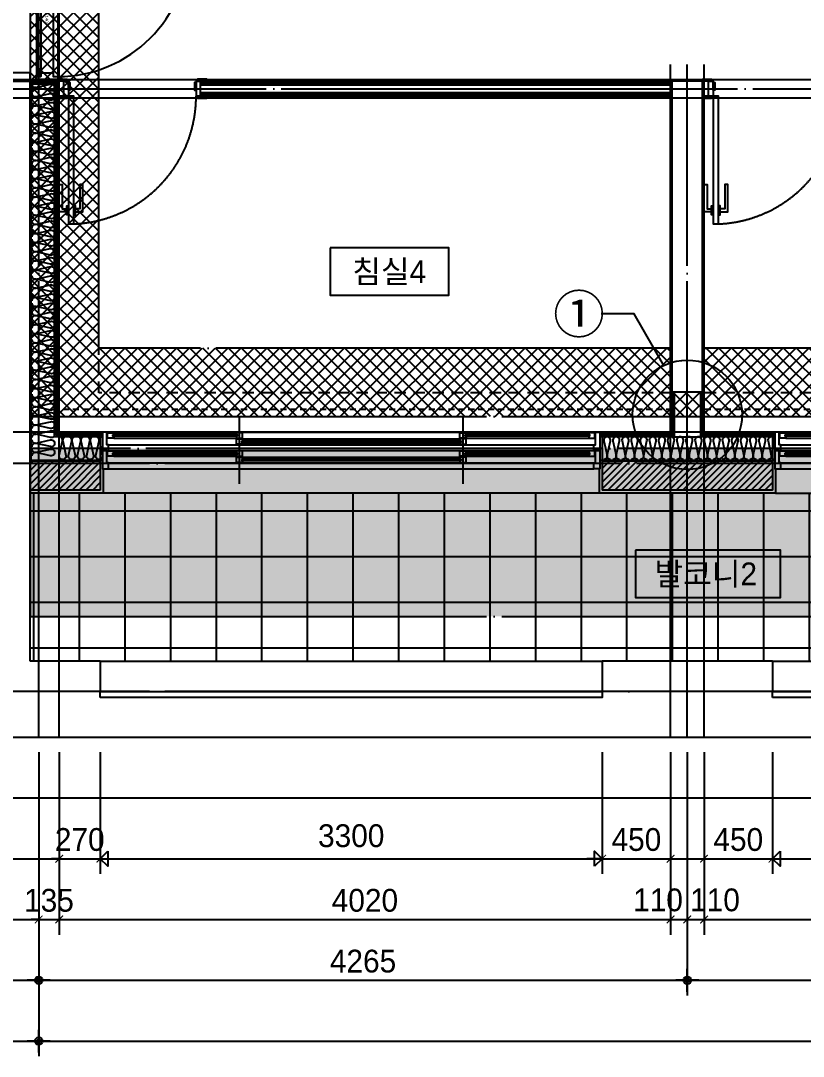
# Model space of a CAD drawing. Header units: millimetres. Extents: x -24416 to 92204, y -190080 to 23760.
# Drawn here: x 8987 to 14133, y -121041 to -114228 of the extents above; entities that cross this region are included whole.
import ezdxf
from ezdxf.enums import TextEntityAlignment as Align

# ---------------------------------------------------------------- set-up
doc = ezdxf.new("R2010")
doc.units = ezdxf.units.MM
doc.header["$LTSCALE"] = 50
for name, pattern in [('AUDIT_D_220706163347-0', [0]), ('CEN', [62, 60, -1, 0, -1]), ('H', [1.3, 0.8, -0.5]), ('HID', [2.5, 1.5, -1]), ('평면도(기준)$0$CENTER2', [16.25, 15, -0.5, 0.25, -0.5])]:
    doc.linetypes.add(name, pattern=pattern)
doc.layers.get('defpoints').update_dxf_attribs({"color": 139})
for name, color, linetype in [('A_HAT', 8, 'Continuous'), ('AA-XXXX-DIMS', 7, 'Continuous'), ('AA-단열-바닥-욕실', 30, 'Continuous'), ('ARDM', 7, 'Continuous'), ('CEN_CON', 1, 'CEN'), ('CEN_WALL', 12, 'CEN'), ('CONC', 2, 'Continuous'), ('dan1', 7, 'HID'), ('DIM', 7, 'AUDIT_D_220706163347-0'), ('DOOR', 4, 'Continuous'), ('ELE3_CON', 7, 'Continuous'), ('ELE4', 4, 'Continuous'), ('ETC', 6, 'Continuous'), ('FIN', 6, 'Continuous'), ('HAT', 9, 'Continuous'), ('INS', 252, 'Continuous'), ('SINA-F-FRAME', 4, 'Continuous'), ('TEXT', 3, 'Continuous'), ('WAL', 3, 'Continuous'), ('WAL_DRY', 7, 'Continuous'), ('WIN', 4, 'Continuous'), ('X - 단위세대$0$ETC', 6, 'Continuous'), ('바닥타일', 8, 'Continuous'), ('실명', 3, 'AUDIT_D_220706163347-0'), ('실명박스', 7, 'AUDIT_D_220706163347-0'), ('커튼박스', 6, 'Continuous'), ('평면도(기준)$0$1.EC-F-DOOR', 4, 'Continuous'), ('평면도(기준)$0$1.EC-F-DOOR-F', 4, 'Continuous')]:
    doc.layers.add(name, color=color, linetype=linetype)
for name, color, linetype, plot in [('AA-CEN', 1, 'CEN', False), ('Defpoint', 135, 'Continuous', False), ('MC', 135, 'Continuous', False), ('X - 단위세대$0$0_임시', 134, 'Continuous', False)]:
    doc.layers.add(name, color=color, linetype=linetype, plot=plot)
doc.styles.add('HAUD01', font='Dotum.ttf')
doc.styles.add('HAUD02', font='Dotum.ttf', dxfattribs={"width": 0.8})
doc.styles.add('돋움', font='Dotum.ttf')
doc.styles.add('맑은고딕', font='malgun.ttf', dxfattribs={"width": 0.9})
doc.dimstyles.new('DIM-50', dxfattribs={"dimscale": 50, "dimtxt": 3, "dimasz": 1, "dimexe": 2, "dimexo": 2, "dimgap": 1, "dimtad": 1, "dimdec": 0, "dimzin": 0, "dimdsep": 46, "dimtxsty": '맑은고딕', "dimblk1": 'DIMDOT', "dimblk2": 'DIMDOT', "dimsah": 1, "dimcen": 0.09, "dimdle": 2, "dimclrd": 7, "dimclre": 7, "dimclrt": 3, "dimadec": 0, "dimazin": 0, "dimtfac": 1, "dimtdec": 0, "dimtix": 1, "dimtmove": 2, "dimatfit": 3, "dimldrblk": 'DIMDOT', "dimfxl": 1, "dimtolj": 1, "dimtzin": 0, "dimarcsym": 0})
doc.dimstyles.new('MCDIM-50', dxfattribs={"dimscale": 50, "dimtxt": 3, "dimasz": 1, "dimexe": 2, "dimexo": 2, "dimgap": 1, "dimtad": 1, "dimdec": 0, "dimzin": 0, "dimdsep": 46, "dimtxsty": '맑은고딕', "dimblk1": 'ARCHTICK', "dimblk2": 'ARCHTICK', "dimsah": 1, "dimcen": 0.09, "dimdle": 2, "dimclrd": 7, "dimclre": 7, "dimclrt": 3, "dimadec": 0, "dimazin": 0, "dimtfac": 1, "dimtdec": 0, "dimtix": 1, "dimtmove": 2, "dimatfit": 3, "dimldrblk": 'ARCHTICK', "dimfxl": 1, "dimtolj": 1, "dimtzin": 0, "dimarcsym": 0})
doc.dimstyles.new('외부100-win', dxfattribs={"dimscale": 50, "dimtxt": 3, "dimasz": 1, "dimexe": 2, "dimexo": 2.5, "dimgap": 1.5, "dimtad": 1, "dimdec": 0, "dimzin": 0, "dimdsep": 46, "dimtxsty": '맑은고딕', "dimblk": 'DO2-2', "dimblk1": 'DO2-2', "dimblk2": 'DIMDOT', "dimcen": 0.09, "dimdle": 2, "dimclrd": 7, "dimclre": 7, "dimclrt": 3, "dimadec": 0, "dimazin": 0, "dimtfac": 1, "dimtdec": 0, "dimtix": 1, "dimtmove": 2, "dimatfit": 3, "dimldrblk": 'DO2-2', "dimfxl": 1, "dimtolj": 1, "dimtzin": 0, "dimarcsym": 0})

# ---------------------------------------------------------------- blocks, each defined once
blk = doc.blocks.new('WD-900(200)')
at = {"layer": 'DOOR'}
for p, q in [((20, 200), (880, 200)), ((20, 170), (880, 170))]:
    blk.add_line(p, q, dxfattribs=at)
blk.add_lwpolyline([(20, 200), (20, 1060), (50, 1060), (50, 200), (20, 200)], dxfattribs=at)
for points in [[(45, 170), (20, 170), (20, 200), (0, 200), (0, 0), (45, 0)], [(855, 170), (880, 170), (880, 200), (900, 200), (900, 0), (855, 0)]]:
    blk.add_lwpolyline(points, close=True, dxfattribs=at)
blk.add_arc((20, 200), 860, 0, 90, dxfattribs=at)
at = {"layer": 'X - 단위세대$0$0_임시'}
for p, q in [((-10, 0), (-10, 200)), ((910, 0), (910, 200))]:
    blk.add_line(p, q, dxfattribs=at)
at = {"layer": 'X - 단위세대$0$0_임시', "style": 'HAUD02'}
blk.add_text('900(200)', height=20, dxfattribs=at).set_placement((397.3, 135), align=Align.MIDDLE)
blk = doc.blocks.new('WIN_이중창_1800')
at = {"layer": 'Defpoint'}
for p, q in [((-15, 240), (-15, 0)), ((1785, 240), (1785, 0))]:
    blk.add_line(p, q, dxfattribs=at)
at = {"layer": 'WIN'}
blk.add_line((885, -100), (885, 340), dxfattribs=at)
at = {"layer": 'WIN', "color": 8}
for p, q in [((1742, 240), (28, 240)), ((1697, 237), (905, 237)), ((1730, 158), (40, 158)), ((865, 196), (73, 196)), ((865, 161), (73, 161)), ((1697, 202), (905, 202)), ((1730, 120), (40, 120)), ((865, 76), (73, 76)), ((1697, 117), (905, 117)), ((1697, 82), (905, 82)), ((1730, 38), (40, 38)), ((1730, 0), (40, 0)), ((865, 41), (73, 41))]:
    blk.add_line(p, q, dxfattribs=at)
at = {"layer": 'WIN'}
for points in [[(40, 158), (28, 158), (28, 240), (0, 240), (0, 120), (40, 120), (40, 158)], [(905, 216.5), (905, 202), (865, 202), (865, 237), (905, 237), (905, 222.5)], [(1704, 222.5), (1704, 216.5), (898, 216.5), (898, 222.5), (1704, 222.5)], [(1697, 216.5), (1697, 202), (1737, 202), (1737, 237), (1697, 237), (1697, 222.5)], [(1730, 158), (1742, 158), (1742, 240), (1770, 240), (1770, 120), (1730, 120), (1730, 158)], [(73, 175.5), (73, 161), (33, 161), (33, 196), (73, 196), (73, 181.5)], [(872, 181.5), (872, 175.5), (66, 175.5), (66, 181.5), (872, 181.5)], [(865, 175.5), (865, 161), (905, 161), (905, 196), (865, 196), (865, 181.5)], [(40, 38), (28, 38), (28, 120), (0, 120), (0, 0), (40, 0), (40, 38)], [(73, 55.5), (73, 41), (33, 41), (33, 76), (73, 76), (73, 61.5)], [(905, 96.5), (905, 82), (865, 82), (865, 117), (905, 117), (905, 102.5)], [(865, 55.5), (865, 41), (905, 41), (905, 76), (865, 76), (865, 61.5)], [(1704, 102.5), (1704, 96.5), (898, 96.5), (898, 102.5), (1704, 102.5)], [(1697, 96.5), (1697, 82), (1737, 82), (1737, 117), (1697, 117), (1697, 102.5)], [(1730, 38), (1742, 38), (1742, 120), (1770, 120), (1770, 0), (1730, 0), (1730, 38)], [(872, 61.5), (872, 55.5), (66, 55.5), (66, 61.5), (872, 61.5)]]:
    blk.add_lwpolyline(points, dxfattribs=at)
blk = doc.blocks.new('WIN_이중창_3300-2')
at = {"layer": 'Defpoint'}
for p, q in [((-15, 240), (-15, 0)), ((3285, 240), (3285, 0))]:
    blk.add_line(p, q, dxfattribs=at)
at = {"layer": 'WIN'}
for p, q in [((900, -100), (900, 340)), ((2370, -100), (2370, 340))]:
    blk.add_line(p, q, dxfattribs=at)
at = {"layer": 'WIN', "color": 8}
for p, q in [((3242, 240), (28, 240)), ((880, 237), (73, 237)), ((3197, 237), (2390, 237)), ((3230, 158), (40, 158)), ((880, 202), (73, 202)), ((2350, 196), (920, 196)), ((2350, 161), (920, 161)), ((3197, 202), (2390, 202)), ((3230, 120), (40, 120)), ((880, 117), (73, 117)), ((880, 82), (73, 82)), ((2350, 76), (920, 76)), ((3197, 117), (2390, 117)), ((3197, 82), (2390, 82)), ((3230, 38), (40, 38)), ((3230, 0), (40, 0)), ((2350, 41), (920, 41))]:
    blk.add_line(p, q, dxfattribs=at)
at = {"layer": 'WIN'}
for points in [[(40, 158), (28, 158), (28, 240), (0, 240), (0, 120), (40, 120), (40, 158)], [(73, 216.5), (73, 202), (33, 202), (33, 237), (73, 237), (73, 222.5)], [(887, 222.5), (887, 216.5), (66, 216.5), (66, 222.5), (887, 222.5)], [(880, 216.5), (880, 202), (920, 202), (920, 237), (880, 237), (880, 222.5)], [(2390, 216.5), (2390, 202), (2350, 202), (2350, 237), (2390, 237), (2390, 222.5)], [(3204, 222.5), (3204, 216.5), (2383, 216.5), (2383, 222.5), (3204, 222.5)], [(3197, 216.5), (3197, 202), (3237, 202), (3237, 237), (3197, 237), (3197, 222.5)], [(3230, 158), (3242, 158), (3242, 240), (3270, 240), (3270, 120), (3230, 120), (3230, 158)], [(920, 175.5), (920, 161), (880, 161), (880, 196), (920, 196), (920, 181.5)], [(2357, 181.5), (2357, 175.5), (913, 175.5), (913, 181.5), (2357, 181.5)], [(2350, 175.5), (2350, 161), (2390, 161), (2390, 196), (2350, 196), (2350, 181.5)], [(40, 38), (28, 38), (28, 120), (0, 120), (0, 0), (40, 0), (40, 38)], [(73, 96.5), (73, 82), (33, 82), (33, 117), (73, 117), (73, 102.5)], [(887, 102.5), (887, 96.5), (66, 96.5), (66, 102.5), (887, 102.5)], [(880, 96.5), (880, 82), (920, 82), (920, 117), (880, 117), (880, 102.5)], [(920, 55.5), (920, 41), (880, 41), (880, 76), (920, 76), (920, 61.5)], [(2390, 96.5), (2390, 82), (2350, 82), (2350, 117), (2390, 117), (2390, 102.5)], [(2350, 55.5), (2350, 41), (2390, 41), (2390, 76), (2350, 76), (2350, 61.5)], [(3204, 102.5), (3204, 96.5), (2383, 96.5), (2383, 102.5), (3204, 102.5)], [(3197, 96.5), (3197, 82), (3237, 82), (3237, 117), (3197, 117), (3197, 102.5)], [(3230, 38), (3242, 38), (3242, 120), (3270, 120), (3270, 0), (3230, 0), (3230, 38)], [(2357, 61.5), (2357, 55.5), (913, 55.5), (913, 61.5), (2357, 61.5)]]:
    blk.add_lwpolyline(points, dxfattribs=at)
blk = doc.blocks.new('insul1')
blk.add_lwpolyline([(0, 0, 0.480617), (0.146, 0.183), (0.004, 0.817, -1.249969), (0.296, 0.817), (0.154, 0.183, 0.480617), (0.3, 0, 0.480617)], format="xyb")
blk = doc.blocks.new('A$C3C3C21E6')
at = {"layer": '평면도(기준)$0$1.EC-F-DOOR'}
blk.add_lwpolyline([(70, -210), (70, -1049.6), (106, -1049.6), (106, -210), (70, -210)], dxfattribs=at)
at = {"layer": '평면도(기준)$0$1.EC-F-DOOR', "color": 8}
for points in [[(60, -969.6), (10, -969.6), (10, -789.6), (30, -789.6), (30, -949.6), (60, -949.6)], [(116.1, -969.6), (166.1, -969.6), (166.1, -789.6), (146.1, -789.6), (146.1, -949.6), (116.1, -949.6)]]:
    blk.add_lwpolyline(points, dxfattribs=at)
for points in [[(70, -929.6), (70, -989.6), (60, -989.6), (60, -929.6)], [(106, -929.6), (106, -989.6), (116, -989.6), (116, -929.6)]]:
    blk.add_lwpolyline(points, close=True, dxfattribs=at)
at = {"layer": '평면도(기준)$0$1.EC-F-DOOR', "color": 1, "linetype": '평면도(기준)$0$CENTER2', "ltscale": 6}
blk.add_arc((69.4, -209.7), 840.6, 272.49818, 359.98243, dxfattribs=at)
at = {"layer": '평면도(기준)$0$1.EC-F-DOOR-F'}
for points in [[(60, -110), (40, -110), (0, -110), (0, -98), (60, -98)], [(40, -110), (70, -110), (70, -210), (40, -210)], [(70, -120), (80, -120), (80, -170), (70, -170)], [(910, -120), (900, -120), (900, -170), (910, -170)], [(940, -110), (910, -110), (910, -210), (940, -210)], [(920, -110), (940, -110), (980, -110), (980, -98), (920, -98)], [(0, -222), (60, -222), (60, -210), (0, -210)], [(920, -222), (980, -222), (980, -210), (920, -210)]]:
    blk.add_lwpolyline(points, close=True, dxfattribs=at)
blk = doc.blocks.new('PD-900(140)')
at = {"layer": 'DOOR'}
for p, q in [((20, 140), (880, 140)), ((20, 110), (880, 110)), ((20, 30), (880, 30)), ((20, 0), (880, 0))]:
    blk.add_line(p, q, dxfattribs=at)
blk.add_lwpolyline([(20, 140), (20, 1000), (50, 1000), (50, 140), (20, 140)], dxfattribs=at)
for points in [[(45, 110), (20, 110), (20, 140), (0, 140), (0, 0), (20, 0), (20, 30), (45, 30)], [(855, 110), (880, 110), (880, 140), (900, 140), (900, 0), (880, 0), (880, 30), (855, 30)]]:
    blk.add_lwpolyline(points, close=True, dxfattribs=at)
blk.add_arc((20, 140), 860, 0, 90, dxfattribs=at)
at = {"layer": 'X - 단위세대$0$0_임시'}
for p, q in [((-10, 0), (-10, 140)), ((910, 0), (910, 140))]:
    blk.add_line(p, q, dxfattribs=at)
at = {"layer": 'X - 단위세대$0$0_임시', "style": 'HAUD02'}
blk.add_text('900(140)', height=20, dxfattribs=at).set_placement((479.3, 65.4), align=Align.MIDDLE)
blk = doc.blocks.new('U-121A(기본)', base_point=(-97042.6, -98978.4))
at = {"layer": 'A_HAT'}
h = blk.add_hatch(dxfattribs=at)
h.set_pattern_fill('ANSI31', color=256, scale=10, style=0)
h.set_pattern_definition([(45, (-336446.308, -137553.743), (-22.4506403, 22.4506403), [])])
h.paths.add_polyline_path([(-121157.6, -97463.4), (-121157.6, -97653.4), (-120697.6, -97653.4), (-120697.6, -97463.4)])
h = blk.add_hatch(dxfattribs=at)
h.set_pattern_fill('ANSI31', color=256, scale=10, style=0)
h.set_pattern_definition([(45, (-332026.308, -137553.743), (-22.4506403, 22.4506403), [])])
h.paths.add_polyline_path([(-116837.6, -97463.4), (-116277.6, -97463.4), (-116277.6, -97653.4), (-116837.6, -97653.4)])
h.paths.add_polyline_path([(-117397.6, -97463.4), (-116837.6, -97463.4), (-116837.6, -97653.4), (-117397.6, -97653.4)])
at = {"layer": '바닥타일'}
h = blk.add_hatch(dxfattribs=at)
h.set_pattern_fill('_USER', color=256, scale=300, double=1, pattern_type=0)
h.set_pattern_definition([(0, (-332026.3, -137553.74), (0, 300), []), (90, (-332026.3, -137553.74), (-300, 2e-14), [])])
h.paths.add_polyline_path([(-121157.6, -98778.4), (-121157.6, -97673.4), (-111197.6, -97673.4), (-111197.6, -98778.4)])
at = {"layer": 'CEN_CON'}
for p, q in [((-121102.6, -99278.4), (-121102.6, -88643.4)), ((-116837.6, -99278.4), (-116837.6, -94853.4)), ((-111072.6, -98978.4), (-121257.6, -98978.4))]:
    blk.add_line(p, q, dxfattribs=at)
at = {"layer": 'CEN_WALL'}
for p, q in [((-125707.6, -95013.4), (-111072.6, -95013.4)), ((-111072.6, -97478.4), (-125707.6, -97478.4))]:
    blk.add_line(p, q, dxfattribs=at)
at = {"layer": 'CONC'}
for p, q in [((-121357.6, -94963.4), (-121157.6, -94963.4)), ((-121157.6, -98778.4), (-121157.6, -94963.4)), ((-116937.6, -97013.4), (-116937.6, -94963.4)), ((-116737.6, -94963.4), (-116937.6, -94963.4)), ((-116737.6, -97013.4), (-116737.6, -94963.4)), ((-116937.6, -97013.4), (-116924.6, -97013.4)), ((-116924.6, -97013.4), (-116924.6, -97303.4)), ((-116750.6, -97013.4), (-116750.6, -97303.4)), ((-116750.6, -97013.4), (-116737.6, -97013.4)), ((-116924.6, -97303.4), (-116750.6, -97303.4)), ((-120697.6, -98778.4), (-121157.6, -98778.4)), ((-120697.6, -98778.4), (-120697.6, -98978.4)), ((-116277.6, -98778.4), (-117397.6, -98778.4)), ((-117397.6, -98778.4), (-117397.6, -98978.4)), ((-116277.6, -98778.4), (-116277.6, -98978.4)), ((-120697.6, -98978.4), (-121357.6, -98978.4)), ((-116277.6, -98978.4), (-117397.6, -98978.4))]:
    blk.add_line(p, q, dxfattribs=at)
at = {"layer": 'dan1'}
for points in [[(-116937.6, -97013.4), (-120707.6, -97013.4), (-120707.6, -91158.4), (-117447.6, -91158.4), (-117447.6, -92753.4), (-117137.6, -92753.4)], [(-111647.6, -94693.4), (-111647.6, -97013.4), (-116737.6, -97013.4)]]:
    blk.add_lwpolyline(points, dxfattribs=at)
at = {"layer": 'ELE3_CON'}
for p, q in [((-120697.6, -98778.4), (-117397.6, -98778.4)), ((-116277.6, -98778.4), (-114477.6, -98778.4))]:
    blk.add_line(p, q, dxfattribs=at)
at = {"layer": 'ELE4'}
for p, q in [((-117417.6, -97673.4), (-120677.6, -97673.4)), ((-116257.6, -97673.4), (-114497.6, -97673.4))]:
    blk.add_line(p, q, dxfattribs=at)
at = {"layer": 'FIN'}
for p, q in [((-120677.6, -97513.4), (-120677.6, -97673.4)), ((-117417.6, -97513.4), (-117417.6, -97673.4)), ((-116257.6, -97513.4), (-116257.6, -97673.4)), ((-120677.6, -97673.4), (-121157.6, -97673.4)), ((-116257.6, -97673.4), (-117417.6, -97673.4))]:
    blk.add_line(p, q, dxfattribs=at)
at = {"layer": 'INS'}
for p, q in [((-121152.6, -97458.4), (-121152.6, -94983.4)), ((-120997.6, -94983.4), (-121152.6, -94983.4)), ((-120997.6, -97303.4), (-120997.6, -94983.4)), ((-116937.6, -97013.4), (-116937.6, -97303.4)), ((-116737.6, -97013.4), (-116737.6, -97303.4)), ((-120682.6, -97303.4), (-120997.6, -97303.4)), ((-116937.6, -97303.4), (-117412.6, -97303.4)), ((-116937.6, -97303.4), (-116924.6, -97303.4)), ((-116737.6, -97303.4), (-116750.6, -97303.4)), ((-116262.6, -97303.4), (-116737.6, -97303.4)), ((-120682.6, -97458.4), (-121152.6, -97458.4)), ((-116262.6, -97458.4), (-117412.6, -97458.4))]:
    blk.add_line(p, q, dxfattribs=at)
at = {"layer": 'MC'}
for p, q in [((-120967.6, -99278.4), (-120967.6, -88643.4)), ((-116947.6, -99278.4), (-116947.6, -94853.4)), ((-116727.6, -99278.4), (-116727.6, -94853.4)), ((-125707.6, -94953.4), (-111072.6, -94953.4)), ((-125707.6, -95073.4), (-111072.6, -95073.4)), ((-111072.6, -97273.4), (-125707.6, -97273.4))]:
    blk.add_line(p, q, dxfattribs=at)
at = {"layer": 'WAL'}
for p, q in [((-120697.6, -97463.4), (-121157.6, -97463.4)), ((-120697.6, -97463.4), (-120697.6, -97653.4)), ((-116277.6, -97463.4), (-117397.6, -97463.4)), ((-117397.6, -97463.4), (-117397.6, -97653.4)), ((-116277.6, -97463.4), (-116277.6, -97653.4)), ((-120697.6, -97653.4), (-121157.6, -97653.4)), ((-116277.6, -97653.4), (-117397.6, -97653.4))]:
    blk.add_line(p, q, dxfattribs=at)
at = {"layer": 'WAL_DRY'}
for p, q in [((-120977.6, -94963.4), (-121157.6, -94963.4)), ((-120977.6, -97283.4), (-120977.6, -94963.4)), ((-120037.6, -94963.4), (-116937.6, -94963.4)), ((-120987.6, -94973.4), (-121157.6, -94973.4)), ((-120987.6, -97293.4), (-120987.6, -94973.4)), ((-120037.6, -94975.9), (-116937.6, -94975.9)), ((-120037.6, -94988.4), (-116937.6, -94988.4)), ((-120037.6, -95038.4), (-116937.6, -95038.4)), ((-120037.6, -95050.9), (-116937.6, -95050.9)), ((-120037.6, -95063.4), (-116937.6, -95063.4)), ((-120682.6, -97293.4), (-120987.6, -97293.4)), ((-120682.6, -97283.4), (-120977.6, -97283.4)), ((-116937.6, -97283.4), (-117412.6, -97283.4)), ((-116937.6, -97293.4), (-117412.6, -97293.4)), ((-116262.6, -97283.4), (-116737.6, -97283.4)), ((-116262.6, -97293.4), (-116737.6, -97293.4))]:
    blk.add_line(p, q, dxfattribs=at)
at = {"layer": 'X - 단위세대$0$ETC'}
for points in [[(-120697.6, -99018.4), (-120697.6, -98978.4), (-117397.6, -98978.4), (-117397.6, -99018.4), (-120697.6, -99018.4)], [(-116277.6, -99018.4), (-116277.6, -98978.4), (-114477.6, -98978.4), (-114477.6, -99018.4), (-116277.6, -99018.4)]]:
    blk.add_lwpolyline(points, dxfattribs=at)
at = {"layer": '커튼박스', "linetype": 'H'}
for p, q in [((-116937.6, -97123.4), (-120977.6, -97123.4)), ((-114017.6, -97123.4), (-116737.6, -97123.4))]:
    blk.add_line(p, q, dxfattribs=at)
at = {"layer": 'DOOR', "xscale": -1.000000000000001, "rotation": 90}
blk.add_blockref('WD-900(200)', (-121157.6, -94053.4), dxfattribs=at)
at = {"layer": 'DOOR', "rotation": 270}
blk.add_blockref('PD-900(140)', (-121117.6, -94053.4), dxfattribs=at)
at = {"layer": 'INS', "xscale": 150, "yscale": 150, "zscale": 150, "row_count": 1, "row_spacing": 0, "column_spacing": 60}
for p, rotation, column_count in [((-121147.6, -94983.4), 270, 41), ((-120682.6, -97303.4), 180, 5)]:
    blk.add_blockref('insul1', p, dxfattribs=dict(at, rotation=rotation, column_count=column_count))
at = {"layer": 'INS', "xscale": -150, "yscale": 150, "zscale": 150, "row_count": 1, "column_count": 19, "row_spacing": 0, "column_spacing": -60}
blk.add_blockref('insul1', (-116262.6, -97453.4), dxfattribs=at)
at = {"layer": 'SINA-F-FRAME'}
for p in [(-120977.6, -94853.4), (-116737.6, -94853.4)]:
    blk.add_blockref('A$C3C3C21E6', p, dxfattribs=at)
at = {"layer": 'WIN', "xscale": -1}
for name, p in [('WIN_이중창_3300-2', (-117412.6, -97513.4)), ('WIN_이중창_1800', (-114492.6, -97513.4))]:
    blk.add_blockref(name, p, dxfattribs=at)
blk = doc.blocks.new('A$C415C5DAF')
at = {"layer": '실명박스'}
for points in [[(-1464.3, -134099.1), (-1464.3, -134411.6), (-682.7, -134411.6), (-682.7, -134099.1)], [(545.1, -136087.7), (545.1, -136400.2), (1497.6, -136400.2), (1497.6, -136087.7)]]:
    blk.add_lwpolyline(points, close=True, dxfattribs=at)
at = {"layer": '실명', "style": 'HAUD01'}
for s, p in [('침실4', (-1074.9, -134253.1)), ('발코니2', (1006.7, -136242.9))]:
    blk.add_text(s, height=150, dxfattribs=at).set_placement(p, align=Align.MIDDLE)
blk = doc.blocks.new('A$C1CAF0AFA')
at = {"layer": 'ETC'}
h = blk.add_hatch(dxfattribs=at)
h.set_pattern_fill('CROSS', color=256, scale=10, angle=45)
h.set_pattern_definition([(45, (150589.69, -23465.964), (7e-15, 89.802561), [31.75, -95.25]), (135, (150612.14, -23465.964), (-89.802561, 7e-15), [31.75, -95.25])])
h.paths.add_polyline_path([(25080.6, -132271.7), (28580.6, -132271.7), (28580.6, -133156.7), (29050.6, -133156.7), (29050.6, -132271.7), (30990.6, -132271.7), (30990.6, -132861.7), (33220.6, -132861.7), (33220.6, -134076.7), (28810.6, -134076.7), (28810.6, -133626.7), (25080.6, -133626.7)])
h.paths.add_polyline_path([(9050.6, -141906.7), (19010.6, -141906.7), (19010.6, -140801.7), (9050.6, -140801.7)])
h.paths.add_polyline_path([(31250.6, -141906.7), (21900.6, -141906.7), (21900.6, -140801.7), (29610.6, -140801.7), (29610.6, -140626.7), (31250.6, -140626.7)])
h.paths.add_polyline_path([(31380.6, -141906.7), (33040.6, -141906.7), (33040.6, -140616.7), (31380.6, -140616.7)])
h.paths.add_polyline_path([(9050.6, -133626.7), (9050.6, -133176.7), (9690.6, -133176.7), (9690.6, -132271.7), (13190.6, -132271.7), (13190.6, -133626.7)])
at = {"layer": 'HAT'}
h = blk.add_hatch(dxfattribs=at)
h.set_pattern_fill('_USER', color=5, scale=60, angle=45, double=1, pattern_type=0)
h.set_pattern_definition([(45, (0, -23465.964), (-42.426407, 42.426407), []), (135, (0, -23465.964), (-42.426407, -42.426407), [])])
h.paths.add_polyline_path([(19010.6, -138271.7), (21900.6, -138271.7), (21900.6, -140591.7), (29400.6, -140591.7), (29400.6, -140416.7), (33040.6, -140416.7), (33040.6, -139966.7), (29420.6, -139966.7), (29420.6, -140256.7), (29220.6, -140256.7), (29220.6, -139966.7), (28950.6, -139966.7), (28950.6, -140141.7), (25000.6, -140141.7), (25000.6, -140431.7), (24800.6, -140431.7), (24800.6, -140141.7), (22350.6, -140141.7), (22350.6, -137821.7), (18560.6, -137821.7), (18560.6, -140141.7), (13470.6, -140141.7), (13470.6, -140431.7), (13270.6, -140431.7), (13270.6, -140141.7), (9500.6, -140141.7), (9500.6, -134286.7), (12760.6, -134286.7), (12760.6, -135881.7), (13070.6, -135881.7), (13070.6, -135559.2), (13270.6, -135559.2), (13270.6, -135881.7), (19010.6, -135881.7), (19010.6, -135431.7), (13210.6, -135431.7), (13210.6, -133836.7), (9050.6, -133836.7), (9050.6, -140591.7), (19010.6, -140591.7)])
h.paths.add_polyline_path([(19260.6, -135881.7), (19260.6, -135431.7), (21810.6, -135431.7), (21810.6, -135281.7), (23210.6, -135281.7), (23210.6, -135431.7), (25060.6, -135431.7), (25060.6, -133846.7), (28650.6, -133836.7), (28650.6, -134276.7), (33220.6, -134276.7), (33220.6, -137121.7), (33040.6, -137121.7), (33040.6, -137821.7), (32590.6, -137821.7), (32590.6, -136671.7), (32770.6, -136671.7), (32770.6, -134726.7), (29420.6, -134726.7), (29420.6, -134436.7), (29220.6, -134436.7), (29220.6, -134726.7), (28200.6, -134726.7), (28200.6, -134286.7), (25510.6, -134286.7), (25510.6, -135881.7), (25200.6, -135881.7), (25200.6, -135559.2), (25000.6, -135559.2), (25000.6, -135881.7)])
at = {"layer": 'AA-CEN', "color": 4}
blk.add_lwpolyline([(22350.6, -137821.7), (18560.6, -137821.7), (18560.6, -140141.7), (13470.6, -140141.7), (13470.6, -140431.7), (13270.6, -140431.7), (13270.6, -140141.7), (9500.6, -140141.7), (9500.6, -134286.7), (12760.6, -134286.7), (12760.6, -135881.7), (13070.6, -135881.7), (13070.6, -135559.2), (13270.6, -135559.2), (13270.6, -135881.7), (19010.6, -135881.7), (19010.6, -135431.7), (13210.6, -135431.7), (13210.6, -133836.7), (9050.6, -133836.7), (9050.6, -140591.7), (19010.6, -140591.7), (19010.6, -138271.7), (21900.6, -138271.7)], dxfattribs=at)
at = {"layer": 'AA-CEN'}
blk.add_lwpolyline([(9050.6, -141906.7), (19010.6, -141906.7), (19010.6, -140801.7), (9050.6, -140801.7)], close=True, dxfattribs=at)
blk = doc.blocks.new('DIMDOT')
at = {"layer": 'AA-XXXX-DIMS'}
for p, q in [((0, -1.5), (0, 1.5)), ((-1.5, 0), (1.5, 0))]:
    blk.add_line(p, q, dxfattribs=at)
for radius in [0.5, 0.25]:
    blk.add_circle((0, 0), radius, dxfattribs=at)
blk = doc.blocks.new('*D746')
at = {"layer": 'defpoints', "color": 0, "transparency": 16777216}
for p in [(8192.4, -142700.7), (12192.4, -142700.7), (12192.4, -144700.7)]:
    blk.add_point(p, dxfattribs=at)
at = {"layer": 'DIM', "color": 7, "lineweight": -2, "transparency": 16777216}
for p, q in [((8192.4, -142800.7), (8192.4, -144800.7)), ((12192.4, -142800.7), (12192.4, -144800.7)), ((8242.4, -144700.7), (12142.4, -144700.7))]:
    blk.add_line(p, q, dxfattribs=at)
at = {"layer": 'DIM', "color": 7, "lineweight": -2, "transparency": 16777216, "xscale": 50, "yscale": 50, "zscale": 50, "rotation": 180}
blk.add_blockref('DIMDOT', (8192.4, -144700.7), dxfattribs=at)
at = {"layer": 'DIM', "color": 7, "lineweight": -2, "transparency": 16777216, "xscale": 50, "yscale": 50, "zscale": 50}
blk.add_blockref('DIMDOT', (12192.4, -144700.7), dxfattribs=at)
at = {"layer": 'DIM', "color": 3, "transparency": 16777216, "insert": (10192.4, -144575.6), "char_height": 150, "attachment_point": 5, "style": 'HAUD01'}
blk.add_mtext('\\A1;4000', dxfattribs=at)
blk = doc.blocks.new('*D747')
at = {"layer": 'defpoints', "color": 0, "transparency": 16777216}
for p in [(12192.4, -142700.7), (16457.4, -142700.7), (16457.4, -144300.7)]:
    blk.add_point(p, dxfattribs=at)
at = {"layer": 'DIM', "color": 7, "lineweight": -2, "transparency": 16777216}
for p, q in [((12192.4, -142800.7), (12192.4, -144400.7)), ((16457.4, -142800.7), (16457.4, -144400.7)), ((12242.4, -144300.7), (16407.4, -144300.7))]:
    blk.add_line(p, q, dxfattribs=at)
at = {"layer": 'DIM', "color": 7, "lineweight": -2, "transparency": 16777216, "xscale": 50, "yscale": 50, "zscale": 50, "rotation": 180}
blk.add_blockref('DIMDOT', (12192.4, -144300.7), dxfattribs=at)
at = {"layer": 'DIM', "color": 7, "lineweight": -2, "transparency": 16777216, "xscale": 50, "yscale": 50, "zscale": 50}
blk.add_blockref('DIMDOT', (16457.4, -144300.7), dxfattribs=at)
at = {"layer": 'DIM', "color": 3, "transparency": 16777216, "insert": (14324.9, -144175.6), "char_height": 150, "attachment_point": 5, "style": 'HAUD01'}
blk.add_mtext('\\A1;4265', dxfattribs=at)
blk = doc.blocks.new('*D748')
at = {"layer": 'defpoints', "color": 0, "transparency": 16777216}
for p in [(16457.4, -142700.7), (19327.4, -142700.7), (19327.4, -144300.7)]:
    blk.add_point(p, dxfattribs=at)
at = {"layer": 'DIM', "color": 7, "lineweight": -2, "transparency": 16777216}
for p, q in [((16457.4, -142800.7), (16457.4, -144400.7)), ((19327.4, -142800.7), (19327.4, -144400.7)), ((16507.4, -144300.7), (19277.4, -144300.7))]:
    blk.add_line(p, q, dxfattribs=at)
at = {"layer": 'DIM', "color": 7, "lineweight": -2, "transparency": 16777216, "xscale": 50, "yscale": 50, "zscale": 50, "rotation": 180}
blk.add_blockref('DIMDOT', (16457.4, -144300.7), dxfattribs=at)
at = {"layer": 'DIM', "color": 7, "lineweight": -2, "transparency": 16777216, "xscale": 50, "yscale": 50, "zscale": 50}
blk.add_blockref('DIMDOT', (19327.4, -144300.7), dxfattribs=at)
at = {"layer": 'DIM', "color": 3, "transparency": 16777216, "insert": (17892.4, -144175.6), "char_height": 150, "attachment_point": 5, "style": 'HAUD01'}
blk.add_mtext('\\A1;2870', dxfattribs=at)
blk = doc.blocks.new('*D754')
at = {"layer": 'defpoints', "color": 0, "transparency": 16777216}
for p in [(12192.4, -142700.7), (36252.4, -142700.7), (36252.4, -144700.7)]:
    blk.add_point(p, dxfattribs=at)
at = {"layer": 'DIM', "color": 7, "lineweight": -2, "transparency": 16777216}
for p, q in [((12192.4, -142800.7), (12192.4, -144800.7)), ((36252.4, -142800.7), (36252.4, -144800.7)), ((12242.4, -144700.7), (36202.4, -144700.7))]:
    blk.add_line(p, q, dxfattribs=at)
at = {"layer": 'DIM', "color": 7, "lineweight": -2, "transparency": 16777216, "xscale": 50, "yscale": 50, "zscale": 50, "rotation": 180}
blk.add_blockref('DIMDOT', (12192.4, -144700.7), dxfattribs=at)
at = {"layer": 'DIM', "color": 7, "lineweight": -2, "transparency": 16777216, "xscale": 50, "yscale": 50, "zscale": 50}
blk.add_blockref('DIMDOT', (36252.4, -144700.7), dxfattribs=at)
at = {"layer": 'DIM', "color": 3, "transparency": 16777216, "insert": (24222.4, -144575.6), "char_height": 150, "attachment_point": 5, "style": 'HAUD01'}
blk.add_mtext('\\A1;24060', dxfattribs=at)
blk = doc.blocks.new('_ArchTick')
at = {"color": 0, "linetype": 'ByBlock', "const_width": 0.15}
blk.add_lwpolyline([(-0.5, -0.5), (0.5, 0.5)], dxfattribs=at)
blk = doc.blocks.new('*D755')
at = {"layer": 'defpoints', "color": 0, "linetype": 'ByBlock', "transparency": 16777216}
for p in [(12192.4, -142700.7), (12327.4, -142700.7), (12327.4, -143900.7)]:
    blk.add_point(p, dxfattribs=at)
at = {"layer": 'DIM', "color": 7, "linetype": 'ByBlock', "lineweight": -2, "transparency": 16777216}
for p, q in [((12192.4, -142800.7), (12192.4, -144000.7)), ((12327.4, -142800.7), (12327.4, -144000.7)), ((12192.4, -143900.7), (12142.4, -143900.7)), ((12192.4, -143900.7), (12327.4, -143900.7)), ((12327.4, -143900.7), (12377.4, -143900.7))]:
    blk.add_line(p, q, dxfattribs=at)
at = {"layer": 'DIM', "color": 7, "linetype": 'ByBlock', "lineweight": -2, "transparency": 16777216, "xscale": 50, "yscale": 50, "zscale": 50}
blk.add_blockref('_ArchTick', (12192.4, -143900.7), dxfattribs=at)
at = {"layer": 'DIM', "color": 7, "linetype": 'ByBlock', "lineweight": -2, "transparency": 16777216, "xscale": 50, "yscale": 50, "zscale": 50, "rotation": 180}
blk.add_blockref('_ArchTick', (12327.4, -143900.7), dxfattribs=at)
at = {"layer": 'DIM', "color": 3, "linetype": 'ByBlock', "transparency": 16777216, "insert": (12259.9, -143775.6), "char_height": 150, "attachment_point": 5, "style": 'HAUD01'}
blk.add_mtext('\\A1;135', dxfattribs=at)
blk = doc.blocks.new('*D756')
at = {"layer": 'defpoints', "color": 0, "linetype": 'ByBlock', "transparency": 16777216}
for p in [(12327.4, -142700.7), (16347.4, -142700.7), (16347.4, -143900.7)]:
    blk.add_point(p, dxfattribs=at)
at = {"layer": 'DIM', "color": 7, "linetype": 'ByBlock', "lineweight": -2, "transparency": 16777216}
for p, q in [((12327.4, -142800.7), (12327.4, -144000.7)), ((16347.4, -142800.7), (16347.4, -144000.7)), ((12227.4, -143900.7), (16447.4, -143900.7))]:
    blk.add_line(p, q, dxfattribs=at)
at = {"layer": 'DIM', "color": 7, "linetype": 'ByBlock', "lineweight": -2, "transparency": 16777216, "xscale": 50, "yscale": 50, "zscale": 50, "rotation": 180}
blk.add_blockref('_ArchTick', (12327.4, -143900.7), dxfattribs=at)
at = {"layer": 'DIM', "color": 7, "linetype": 'ByBlock', "lineweight": -2, "transparency": 16777216, "xscale": 50, "yscale": 50, "zscale": 50}
blk.add_blockref('_ArchTick', (16347.4, -143900.7), dxfattribs=at)
at = {"layer": 'DIM', "color": 3, "linetype": 'ByBlock', "transparency": 16777216, "insert": (14337.4, -143775.6), "char_height": 150, "attachment_point": 5, "style": 'HAUD01'}
blk.add_mtext('\\A1;4020', dxfattribs=at)
blk = doc.blocks.new('*D757')
at = {"layer": 'defpoints', "color": 0, "linetype": 'ByBlock', "transparency": 16777216}
for p in [(16347.4, -142700.7), (16457.4, -142700.7), (16457.4, -143900.7)]:
    blk.add_point(p, dxfattribs=at)
at = {"layer": 'DIM', "color": 7, "linetype": 'ByBlock', "lineweight": -2, "transparency": 16777216}
for p, q in [((16347.4, -142800.7), (16347.4, -144000.7)), ((16457.4, -142800.7), (16457.4, -144000.7)), ((16247.4, -143900.7), (16557.4, -143900.7))]:
    blk.add_line(p, q, dxfattribs=at)
at = {"layer": 'DIM', "color": 7, "linetype": 'ByBlock', "lineweight": -2, "transparency": 16777216, "xscale": 50, "yscale": 50, "zscale": 50, "rotation": 180}
blk.add_blockref('_ArchTick', (16347.4, -143900.7), dxfattribs=at)
at = {"layer": 'DIM', "color": 7, "linetype": 'ByBlock', "lineweight": -2, "transparency": 16777216, "xscale": 50, "yscale": 50, "zscale": 50}
blk.add_blockref('_ArchTick', (16457.4, -143900.7), dxfattribs=at)
at = {"layer": 'DIM', "color": 3, "linetype": 'ByBlock', "transparency": 16777216, "insert": (16264.5, -143772.8), "char_height": 150, "attachment_point": 5, "style": 'HAUD01'}
blk.add_mtext('\\A1;110', dxfattribs=at)
blk = doc.blocks.new('*D758')
at = {"layer": 'defpoints', "color": 0, "linetype": 'ByBlock', "transparency": 16777216}
for p in [(16457.4, -142700.7), (16567.4, -142700.7), (16567.4, -143900.7)]:
    blk.add_point(p, dxfattribs=at)
at = {"layer": 'DIM', "color": 7, "linetype": 'ByBlock', "lineweight": -2, "transparency": 16777216}
for p, q in [((16457.4, -142800.7), (16457.4, -144000.7)), ((16567.4, -142800.7), (16567.4, -144000.7)), ((16357.4, -143900.7), (16667.4, -143900.7))]:
    blk.add_line(p, q, dxfattribs=at)
at = {"layer": 'DIM', "color": 7, "linetype": 'ByBlock', "lineweight": -2, "transparency": 16777216, "xscale": 50, "yscale": 50, "zscale": 50, "rotation": 180}
blk.add_blockref('_ArchTick', (16457.4, -143900.7), dxfattribs=at)
at = {"layer": 'DIM', "color": 7, "linetype": 'ByBlock', "lineweight": -2, "transparency": 16777216, "xscale": 50, "yscale": 50, "zscale": 50}
blk.add_blockref('_ArchTick', (16567.4, -143900.7), dxfattribs=at)
at = {"layer": 'DIM', "color": 3, "linetype": 'ByBlock', "transparency": 16777216, "insert": (16639.2, -143772.8), "char_height": 150, "attachment_point": 5, "style": 'HAUD01'}
blk.add_mtext('\\A1;110', dxfattribs=at)
blk = doc.blocks.new('*D759')
at = {"layer": 'defpoints', "color": 0, "linetype": 'ByBlock', "transparency": 16777216}
for p in [(16567.4, -142700.7), (19267.4, -142700.7), (19267.4, -143900.7)]:
    blk.add_point(p, dxfattribs=at)
at = {"layer": 'DIM', "color": 7, "linetype": 'ByBlock', "lineweight": -2, "transparency": 16777216}
for p, q in [((16567.4, -142800.7), (16567.4, -144000.7)), ((19267.4, -142800.7), (19267.4, -144000.7)), ((16467.4, -143900.7), (19367.4, -143900.7))]:
    blk.add_line(p, q, dxfattribs=at)
at = {"layer": 'DIM', "color": 7, "linetype": 'ByBlock', "lineweight": -2, "transparency": 16777216, "xscale": 50, "yscale": 50, "zscale": 50, "rotation": 180}
blk.add_blockref('_ArchTick', (16567.4, -143900.7), dxfattribs=at)
at = {"layer": 'DIM', "color": 7, "linetype": 'ByBlock', "lineweight": -2, "transparency": 16777216, "xscale": 50, "yscale": 50, "zscale": 50}
blk.add_blockref('_ArchTick', (19267.4, -143900.7), dxfattribs=at)
at = {"layer": 'DIM', "color": 3, "linetype": 'ByBlock', "transparency": 16777216, "insert": (17917.4, -143775.6), "char_height": 150, "attachment_point": 5, "style": 'HAUD01'}
blk.add_mtext('\\A1;2700', dxfattribs=at)
blk = doc.blocks.new('*D773')
at = {"layer": 'defpoints', "color": 0, "linetype": 'ByBlock', "transparency": 16777216}
for p in [(12327.4, -142700.7), (12597.4, -142700.7), (12597.4, -143500.7)]:
    blk.add_point(p, dxfattribs=at)
at = {"layer": 'DIM', "color": 7, "linetype": 'ByBlock', "lineweight": -2, "transparency": 16777216}
for p, q in [((12327.4, -142800.7), (12327.4, -143600.7)), ((12597.4, -142800.7), (12597.4, -143600.7)), ((12327.4, -143500.7), (12277.4, -143500.7)), ((12327.4, -143500.7), (12597.4, -143500.7)), ((12597.4, -143500.7), (12647.4, -143500.7))]:
    blk.add_line(p, q, dxfattribs=at)
at = {"layer": 'DIM', "color": 7, "linetype": 'ByBlock', "lineweight": -2, "transparency": 16777216, "xscale": 50, "yscale": 50, "zscale": 50}
blk.add_blockref('_ArchTick', (12327.4, -143500.7), dxfattribs=at)
at = {"layer": 'DIM', "color": 7, "linetype": 'ByBlock', "lineweight": -2, "transparency": 16777216, "xscale": 50, "yscale": 50, "zscale": 50, "rotation": 180}
blk.add_blockref('_ArchTick', (12597.4, -143500.7), dxfattribs=at)
at = {"layer": 'DIM', "color": 3, "linetype": 'ByBlock', "transparency": 16777216, "insert": (12462.4, -143375.6), "char_height": 150, "attachment_point": 5, "style": 'HAUD01'}
blk.add_mtext('\\A1;270', dxfattribs=at)
blk = doc.blocks.new('DO2-2')
at = {"layer": 'ARDM'}
blk.add_line((0, 0), (-2, 0), dxfattribs=at)
blk.add_lwpolyline([(-1, -1), (-1, 1), (0, 0)], close=True, dxfattribs=at)
blk = doc.blocks.new('*D774')
at = {"layer": 'defpoints', "color": 0, "linetype": 'ByBlock', "transparency": 16777216}
for p in [(12597.4, -142700.7), (15897.4, -142700.7), (15897.4, -143500.7)]:
    blk.add_point(p, dxfattribs=at)
at = {"layer": 'DIM', "color": 7, "linetype": 'ByBlock', "lineweight": -2, "transparency": 16777216}
for p, q in [((12597.4, -142825.7), (12597.4, -143600.7)), ((15897.4, -142825.7), (15897.4, -143600.7)), ((12647.4, -143500.7), (15847.4, -143500.7))]:
    blk.add_line(p, q, dxfattribs=at)
at = {"layer": 'DIM', "color": 7, "linetype": 'ByBlock', "lineweight": -2, "transparency": 16777216, "xscale": 50, "yscale": 50, "zscale": 50, "rotation": 180}
blk.add_blockref('DO2-2', (12597.4, -143500.7), dxfattribs=at)
at = {"layer": 'DIM', "color": 7, "linetype": 'ByBlock', "lineweight": -2, "transparency": 16777216, "xscale": 50, "yscale": 50, "zscale": 50}
blk.add_blockref('DO2-2', (15897.4, -143500.7), dxfattribs=at)
at = {"layer": 'DIM', "color": 3, "linetype": 'ByBlock', "transparency": 16777216, "insert": (14247.4, -143350.6), "char_height": 150, "attachment_point": 5, "style": 'HAUD01'}
blk.add_mtext('\\A1;3300', dxfattribs=at)
blk = doc.blocks.new('*D775')
at = {"layer": 'defpoints', "color": 0, "linetype": 'ByBlock', "transparency": 16777216}
for p in [(15897.4, -142700.7), (16347.4, -142700.7), (16347.4, -143500.7)]:
    blk.add_point(p, dxfattribs=at)
at = {"layer": 'DIM', "color": 7, "linetype": 'ByBlock', "lineweight": -2, "transparency": 16777216}
for p, q in [((15897.4, -142800.7), (15897.4, -143600.7)), ((16347.4, -142800.7), (16347.4, -143600.7)), ((15797.4, -143500.7), (16447.4, -143500.7))]:
    blk.add_line(p, q, dxfattribs=at)
at = {"layer": 'DIM', "color": 7, "linetype": 'ByBlock', "lineweight": -2, "transparency": 16777216, "xscale": 50, "yscale": 50, "zscale": 50, "rotation": 180}
blk.add_blockref('_ArchTick', (15897.4, -143500.7), dxfattribs=at)
at = {"layer": 'DIM', "color": 7, "linetype": 'ByBlock', "lineweight": -2, "transparency": 16777216, "xscale": 50, "yscale": 50, "zscale": 50}
blk.add_blockref('_ArchTick', (16347.4, -143500.7), dxfattribs=at)
at = {"layer": 'DIM', "color": 3, "linetype": 'ByBlock', "transparency": 16777216, "insert": (16122.4, -143375.6), "char_height": 150, "attachment_point": 5, "style": 'HAUD01'}
blk.add_mtext('\\A1;450', dxfattribs=at)
blk = doc.blocks.new('*D776')
at = {"layer": 'defpoints', "color": 0, "linetype": 'ByBlock', "transparency": 16777216}
for p in [(16567.4, -142700.7), (17017.4, -142700.7), (17017.4, -143500.7)]:
    blk.add_point(p, dxfattribs=at)
at = {"layer": 'DIM', "color": 7, "linetype": 'ByBlock', "lineweight": -2, "transparency": 16777216}
for p, q in [((16567.4, -142800.7), (16567.4, -143600.7)), ((17017.4, -142800.7), (17017.4, -143600.7)), ((16467.4, -143500.7), (17117.4, -143500.7))]:
    blk.add_line(p, q, dxfattribs=at)
at = {"layer": 'DIM', "color": 7, "linetype": 'ByBlock', "lineweight": -2, "transparency": 16777216, "xscale": 50, "yscale": 50, "zscale": 50, "rotation": 180}
blk.add_blockref('_ArchTick', (16567.4, -143500.7), dxfattribs=at)
at = {"layer": 'DIM', "color": 7, "linetype": 'ByBlock', "lineweight": -2, "transparency": 16777216, "xscale": 50, "yscale": 50, "zscale": 50}
blk.add_blockref('_ArchTick', (17017.4, -143500.7), dxfattribs=at)
at = {"layer": 'DIM', "color": 3, "linetype": 'ByBlock', "transparency": 16777216, "insert": (16792.4, -143375.6), "char_height": 150, "attachment_point": 5, "style": 'HAUD01'}
blk.add_mtext('\\A1;450', dxfattribs=at)
blk = doc.blocks.new('*D777')
at = {"layer": 'defpoints', "color": 0, "linetype": 'ByBlock', "transparency": 16777216}
for p in [(17017.4, -142700.7), (18817.4, -142700.7), (18817.4, -143500.7)]:
    blk.add_point(p, dxfattribs=at)
at = {"layer": 'DIM', "color": 7, "linetype": 'ByBlock', "lineweight": -2, "transparency": 16777216}
for p, q in [((17017.4, -142825.7), (17017.4, -143600.7)), ((18817.4, -142825.7), (18817.4, -143600.7)), ((17067.4, -143500.7), (18767.4, -143500.7))]:
    blk.add_line(p, q, dxfattribs=at)
at = {"layer": 'DIM', "color": 7, "linetype": 'ByBlock', "lineweight": -2, "transparency": 16777216, "xscale": 50, "yscale": 50, "zscale": 50, "rotation": 180}
blk.add_blockref('DO2-2', (17017.4, -143500.7), dxfattribs=at)
at = {"layer": 'DIM', "color": 7, "linetype": 'ByBlock', "lineweight": -2, "transparency": 16777216, "xscale": 50, "yscale": 50, "zscale": 50}
blk.add_blockref('DO2-2', (18817.4, -143500.7), dxfattribs=at)
at = {"layer": 'DIM', "color": 3, "linetype": 'ByBlock', "transparency": 16777216, "insert": (17917.4, -143350.6), "char_height": 150, "attachment_point": 5, "style": 'HAUD01'}
blk.add_mtext('\\A1;1800', dxfattribs=at)
blk = doc.blocks.new('A$C45F312F6')
at = {"layer": 'ARDM', "color": 3}
blk.add_lwpolyline([(13215.7, -140255.7), (13020.8, -139917.4), (12803.2, -139917.4)], dxfattribs=at)
blk.add_circle((13370.6, -140580.7), 360, dxfattribs=at)
at = {"layer": 'TEXT', "style": '돋움'}
blk.add_text('①', height=250, dxfattribs=at).set_placement((12658.1, -140044.2), align=Align.CENTER)
blk = doc.blocks.new('DIM-1108')
at = {"layer": 'DIM'}
for base, p1, p2, override, picture, middle in [((12192.4, -144700.7), (8192.4, -142700.7), (12192.4, -142700.7), {"dimtxsty": 'HAUD01'}, '*D746', (10192.4, -144575.6)), ((16457.4, -144300.7), (12192.4, -142700.7), (16457.4, -142700.7), {"dimscale": 50, "dimtxsty": 'HAUD01'}, '*D747', (14324.9, -144175.6)), ((36252.4, -144700.7), (12192.4, -142700.7), (36252.4, -142700.7), {"dimscale": 50, "dimtxsty": 'HAUD01'}, '*D754', (24222.4, -144575.6)), ((19327.4, -144300.7), (16457.4, -142700.7), (19327.4, -142700.7), {"dimscale": 50, "dimtxsty": 'HAUD01'}, '*D748', (17892.4, -144175.6))]:
    dim = blk.add_linear_dim(base=base, p1=p1, p2=p2, angle=180, dimstyle='DIM-50', override=override, dxfattribs=at)
    dim.commit()
    dim.dimension.update_dxf_attribs({"geometry": picture, "text_midpoint": middle})
at = {"layer": 'DIM', "linetype": 'ByBlock'}
for base, p1, p2, dimstyle, picture, middle in [((12327.4, -143900.7), (12192.4, -142700.7), (12327.4, -142700.7), 'MCDIM-50', '*D755', (12259.9, -143775.6)), ((16347.4, -143900.7), (12327.4, -142700.7), (16347.4, -142700.7), 'MCDIM-50', '*D756', (14337.4, -143775.6)), ((12597.4, -143500.7), (12327.4, -142700.7), (12597.4, -142700.7), 'MCDIM-50', '*D773', (12462.4, -143375.6)), ((15897.4, -143500.7), (12597.4, -142700.7), (15897.4, -142700.7), '외부100-win', '*D774', (14247.4, -143350.6)), ((16347.4, -143500.7), (15897.4, -142700.7), (16347.4, -142700.7), 'MCDIM-50', '*D775', (16122.4, -143375.6)), ((19267.4, -143900.7), (16567.4, -142700.7), (19267.4, -142700.7), 'MCDIM-50', '*D759', (17917.4, -143775.6)), ((17017.4, -143500.7), (16567.4, -142700.7), (17017.4, -142700.7), 'MCDIM-50', '*D776', (16792.4, -143375.6)), ((18817.4, -143500.7), (17017.4, -142700.7), (18817.4, -142700.7), '외부100-win', '*D777', (17917.4, -143350.6))]:
    dim = blk.add_linear_dim(base=base, p1=p1, p2=p2, angle=180, dimstyle=dimstyle, override={"dimtxsty": 'HAUD01'}, dxfattribs=at)
    dim.commit()
    dim.dimension.update_dxf_attribs({"geometry": picture, "text_midpoint": middle})
for base, p1, p2, picture, middle in [((16457.4, -143900.7), (16347.4, -142700.7), (16457.4, -142700.7), '*D757', (16264.5, -143772.8)), ((16567.4, -143900.7), (16457.4, -142700.7), (16567.4, -142700.7), '*D758', (16639.2, -143772.8))]:
    dim = blk.add_linear_dim(base=base, p1=p1, p2=p2, angle=180, dimstyle='MCDIM-50', override={"dimtxsty": 'HAUD01'}, dxfattribs=at)
    dim.commit()
    dim.dimension.update_dxf_attribs({"geometry": picture, "text_midpoint": middle, "dimtype": 128})

msp = doc.modelspace()

# ---------------------------------------------------------------- linework, layer by layer
at = {"layer": 'defpoints'}
for points in [[(36366.1, -103565.7), (2500.6, -103565.7), (2500.6, -120940.7), (36366.1, -120940.7)], [(35966.1, -103965.7), (2900.6, -103965.7), (2900.6, -120540.7), (35966.1, -120540.7)], [(35566.1, -104365.7), (3300.6, -104365.7), (3300.6, -120140.7), (35566.1, -120140.7)], [(35166.1, -104765.7), (3700.6, -104765.7), (3700.6, -119740.7), (35166.1, -119740.7)], [(34766.1, -105165.7), (4100.6, -105165.7), (4100.6, -119340.7), (34766.1, -119340.7)], [(34366.1, -105565.7), (4500.6, -105565.7), (4500.6, -118940.7), (34366.1, -118940.7)]]:
    msp.add_lwpolyline(points, close=True, dxfattribs=at)

# ---------------------------------------------------------------- block references
for name, p in [('DIM-1108', (-3086.8, 23760)), ('A$C45F312F6', (0, 23760)), ('U-121A(기본)', (33165.6, -118640.7))]:
    msp.add_blockref(name, p)
at = {"layer": 'AA-단열-바닥-욕실'}
msp.add_blockref('A$C1CAF0AFA', (0, 23760), dxfattribs=at)
at = {"layer": '실명박스'}
msp.add_blockref('A$C415C5DAF', (12485.4, 18377.1), dxfattribs=at)

doc.saveas('drawing.dxf')
